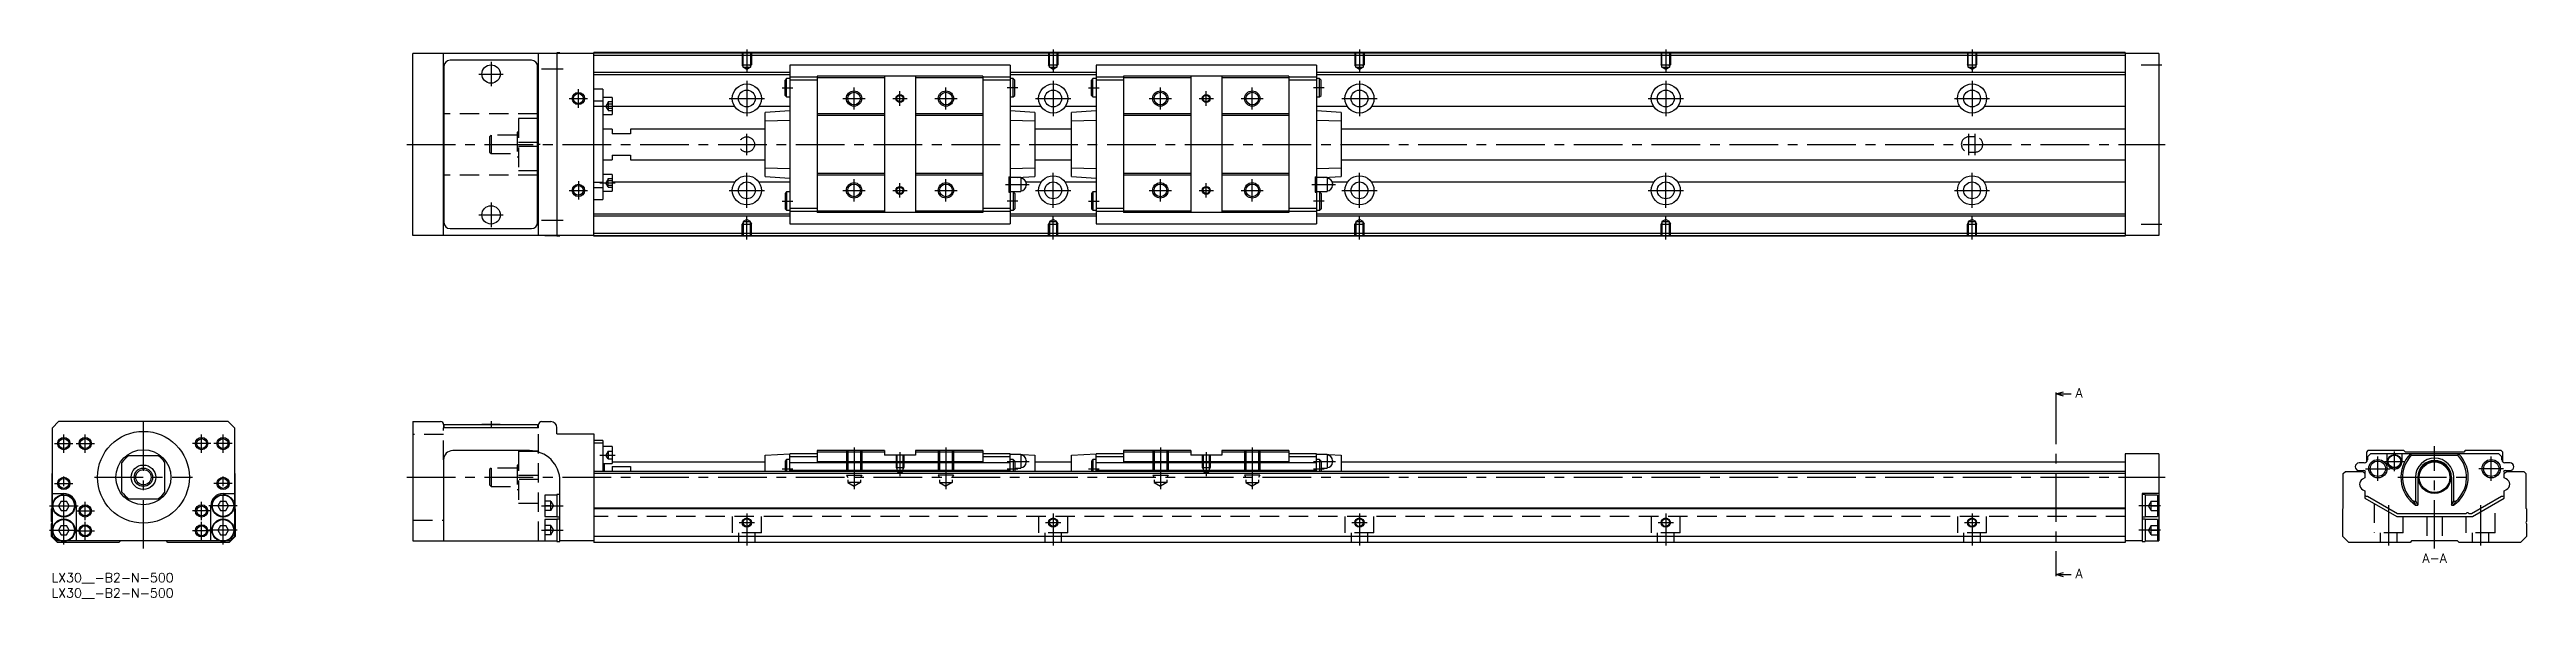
# Model space of a CAD drawing. Extents: x -1 to 808, y -8 to 171.
import ezdxf

# ---------------------------------------------------------------- set-up
doc = ezdxf.new("R2010")
doc.units = 0
doc.header["$LTSCALE"] = 0.5
doc.linetypes.add('CENTER', pattern=[50.8, 31.75, -6.35, 6.35, -6.35])
doc.linetypes.add('DASHED', pattern=[19.05, 12.7, -6.35])
for name, color, linetype in [('MSM_CENTER', 1, 'CENTER'), ('MSM_CONTINUOUS', 7, 'CONTINUOUS'), ('MSM_DASHED', 4, 'DASHED'), ('MSM_NARROW', 5, 'CONTINUOUS'), ('MSM_PART_NUMBER', 7, 'CONTINUOUS')]:
    doc.layers.add(name, color=color, linetype=linetype)
doc.styles.get("Standard").update_dxf_attribs({"font": 'txt.shx', "height": 3, "bigfont": 'bigfont.shx'})

# ---------------------------------------------------------------- blocks, each defined once
blk = doc.blocks.new('*U2')
at = {"layer": 'MSM_PART_NUMBER'}
blk.add_text('LX30__-B2-N-500', height=3, dxfattribs=at).set_placement((0, -3))
blk = doc.blocks.new('*U3')
at = {"layer": 'MSM_PART_NUMBER'}
blk.add_text('LX30__-B2-N-500', height=3, dxfattribs=at).set_placement((0, -8))

msp = doc.modelspace()

# ---------------------------------------------------------------- linework, layer by layer
at = {"layer": 'MSM_CENTER'}
for p, q in [((227, 171), (227, 163.49)), ((327, 171), (327, 163.49)), ((427, 171), (427, 163.49)), ((527, 171), (527, 163.49)), ((627, 171), (627, 163.49)), ((139.5, 163), (147.5, 163)), ((143.5, 167), (143.5, 159)), ((160, 164.7), (167, 164.7)), ((682.25, 166), (689, 166)), ((169, 155), (175, 155)), ((172, 152), (172, 158)), ((221.25, 155), (232.75, 155)), ((227, 160.75), (227, 149.25)), ((238.5, 158.5), (242, 158.5)), ((258.37, 155), (265.62, 155)), ((262, 151.37), (262, 158.62)), ((274.63, 155), (279.36, 155)), ((277, 152.63), (277, 157.36)), ((288.37, 155), (295.62, 155)), ((292, 151.37), (292, 158.62)), ((315.5, 158.5), (312, 158.5)), ((321.25, 155), (332.75, 155)), ((327, 160.75), (327, 149.25)), ((338.5, 158.5), (342, 158.5)), ((358.37, 155), (365.62, 155)), ((362, 151.37), (362, 158.62)), ((374.63, 155), (379.36, 155)), ((377, 152.63), (377, 157.36)), ((388.37, 155), (395.62, 155)), ((392, 151.37), (392, 158.62)), ((415.5, 158.5), (412, 158.5)), ((421.25, 155), (432.75, 155)), ((427, 160.75), (427, 149.25)), ((521.25, 155), (532.75, 155)), ((527, 160.75), (527, 149.25)), ((621.25, 155), (632.75, 155)), ((627, 160.75), (627, 149.25)), ((179, 152.55), (184, 152.55)), ((116, 140), (690, 140)), ((227, 136.5), (227, 143.5)), ((626, 136.5), (626, 143.5)), ((628, 136.5), (628, 143.5)), ((227, 119.25), (227, 130.75)), ((327, 119.25), (327, 130.75)), ((427, 119.25), (427, 130.75)), ((527, 119.25), (527, 130.75)), ((627, 119.25), (627, 130.75)), ((169, 125), (175, 125)), ((172, 128), (172, 122)), ((179, 127.44), (184, 127.44)), ((221.25, 125), (232.75, 125)), ((238.5, 121.5), (242, 121.5)), ((258.37, 125), (265.62, 125)), ((262, 121.37), (262, 128.62)), ((274.63, 125), (279.36, 125)), ((277, 122.63), (277, 127.36)), ((288.37, 125), (295.62, 125)), ((292, 121.37), (292, 128.62)), ((311.5, 126.9), (319.2, 126.9)), ((315.5, 121.5), (312, 121.5)), ((321.25, 125), (332.75, 125)), ((338.5, 121.5), (342, 121.5)), ((358.37, 125), (365.62, 125)), ((362, 121.37), (362, 128.62)), ((374.63, 125), (379.36, 125)), ((377, 122.63), (377, 127.36)), ((388.37, 125), (395.62, 125)), ((392, 121.37), (392, 128.62)), ((411.5, 126.9), (419.2, 126.9)), ((415.5, 121.5), (412, 121.5)), ((421.25, 125), (432.75, 125)), ((521.25, 125), (532.75, 125)), ((621.25, 125), (632.75, 125)), ((139.5, 117), (147.5, 117)), ((143.5, 121), (143.5, 113)), ((160, 115.3), (167, 115.3)), ((227, 109), (227, 116.51)), ((327, 109), (327, 116.51)), ((427, 109), (427, 116.51)), ((527, 109), (527, 116.51)), ((627, 109), (627, 116.51)), ((682.25, 114), (689, 114)), ((654.38, 58), (654.38, 0)), ((30, 8), (30, 51.5)), ((143.5, 49.6), (143.5, 47.49)), ((1, 42.3), (7, 42.3)), ((4, 39.3), (4, 45.3)), ((8, 42.3), (14, 42.3)), ((11, 39.3), (11, 45.3)), ((52, 42.3), (46, 42.3)), ((49, 39.3), (49, 45.3)), ((59, 42.3), (53, 42.3)), ((56, 39.3), (56, 45.3)), ((262, 41), (262, 27.41)), ((292, 41), (292, 27.41)), ((362, 41), (362, 27.41)), ((392, 41), (392, 27.41)), ((778, 8), (778, 41.5)), ((179, 38.55), (184, 38.55)), ((238.5, 34.1), (242, 34.1)), ((277, 39.5), (277, 31.69)), ((312, 36.5), (319.2, 36.5)), ((312, 34.1), (315.5, 34.1)), ((338.5, 34.1), (342, 34.1)), ((377, 39.5), (377, 31.69)), ((412, 36.5), (419.2, 36.5)), ((412, 34.1), (415.5, 34.1)), ((755.5, 34.1), (763.5, 34.1)), ((759.5, 30.1), (759.5, 38.1)), ((761.65, 36.5), (768.15, 36.5)), ((764.9, 33.25), (764.9, 39.75)), ((800.5, 34.1), (792.5, 34.1)), ((796.5, 30.1), (796.5, 38.1)), ((1, 29.3), (7, 29.3)), ((4, 9.35), (4, 32.3)), ((14, 31.3), (46, 31.3)), ((59, 29.3), (53, 29.3)), ((56, 9.35), (56, 32.3)), ((116, 31.3), (690, 31.3)), ((766, 31.3), (790, 31.3)), ((-0.65, 22), (8.65, 22)), ((8, 20.3), (14, 20.3)), ((11, 17.3), (11, 23.3)), ((11, 10.8), (11, 16.8)), ((52, 20.3), (46, 20.3)), ((49, 17.3), (49, 23.3)), ((49, 10.8), (49, 16.8)), ((60.65, 22), (51.35, 22)), ((160, 22), (167, 22)), ((224.5, 16.5), (229.5, 16.5)), ((227, 19.5), (227, 9)), ((324.5, 16.5), (329.5, 16.5)), ((327, 19.5), (327, 9)), ((424.5, 16.5), (429.5, 16.5)), ((427, 19.5), (427, 9)), ((524.5, 16.5), (529.5, 16.5)), ((527, 19.5), (527, 9)), ((624.5, 16.5), (629.5, 16.5)), ((627, 19.5), (627, 9)), ((688.5, 22), (681.5, 22)), ((763, 22.18), (763, 9)), ((793, 22.18), (793, 9)), ((-0.65, 14), (8.65, 14)), ((8, 13.8), (14, 13.8)), ((52, 13.8), (46, 13.8)), ((60.65, 14), (51.35, 14)), ((160, 14), (167, 14)), ((688.5, 14), (681.5, 14))]:
    msp.add_line(p, q, dxfattribs=at)
at = {"layer": 'MSM_CONTINUOUS'}
for p, q in [((166, 169.9), (165, 169.9)), ((165, 169.9), (165, 110.1)), ((166, 169.9), (166, 169.7)), ((677, 170), (177, 170)), ((177, 110), (177, 170)), ((677, 170), (677, 110)), ((118, 110.3), (118, 169.7)), ((177, 169.7), (118, 169.7)), ((128, 110.3), (128, 169.7)), ((128.1, 165.5), (128.1, 114.5)), ((156.7, 167.5), (130.1, 167.5)), ((158.7, 114.5), (158.7, 165.5)), ((159, 110.3), (159, 169.7)), ((161, 169.75), (161, 169.7)), ((165, 169.75), (161, 169.75)), ((677, 169.8), (177, 169.8)), ((677, 169.1), (177, 169.1)), ((241, 163.45), (177, 163.45)), ((241, 162.75), (177, 162.75)), ((313, 165.9), (241, 165.9)), ((241, 165.9), (241, 114.1)), ((250, 161.95), (241, 161.95)), ((304, 162.25), (250, 162.25)), ((250, 162.25), (250, 117.75)), ((271.9, 161.75), (250, 161.75)), ((271.9, 162.25), (271.9, 117.75)), ((282.1, 162.25), (282.1, 117.75)), ((304, 161.75), (282.1, 161.75)), ((304, 162.25), (304, 117.75)), ((313, 161.95), (304, 161.95)), ((313, 165.9), (313, 114.1)), ((341, 163.45), (313, 163.45)), ((341, 162.75), (313, 162.75)), ((413, 165.9), (341, 165.9)), ((341, 165.9), (341, 114.1)), ((350, 161.95), (341, 161.95)), ((404, 162.25), (350, 162.25)), ((350, 162.25), (350, 117.75)), ((371.9, 161.75), (350, 161.75)), ((371.9, 162.25), (371.9, 117.75)), ((382.1, 162.25), (382.1, 117.75)), ((404, 161.75), (382.1, 161.75)), ((404, 162.25), (404, 117.75)), ((413, 161.95), (404, 161.95)), ((413, 165.9), (413, 114.1)), ((677, 163.45), (413, 163.45)), ((677, 162.75), (413, 162.75)), ((688, 169.7), (677, 169.7)), ((688, 169.7), (688, 110.3)), ((128, 158.2), (128.1, 158.2)), ((158.7, 158.2), (159, 158.2)), ((180, 158), (177, 158)), ((180, 154.13), (177, 154.13)), ((180, 158), (180, 122)), ((183, 155.3), (180, 155.3)), ((183, 155.3), (183, 149.8)), ((240, 161.5), (239.5, 161)), ((239.5, 156), (239.5, 161)), ((239.5, 156), (240, 155.5)), ((241, 161.5), (240, 161.5)), ((240, 155.5), (240, 161.5)), ((240, 155.5), (241, 155.5)), ((250, 160.95), (241, 160.95)), ((313, 160.95), (304, 160.95)), ((314, 161.5), (313, 161.5)), ((313, 155.5), (314, 155.5)), ((314.5, 161), (314, 161.5)), ((314, 155.5), (314, 161.5)), ((314, 155.5), (314.5, 156)), ((314.5, 156), (314.5, 161)), ((340, 161.5), (339.5, 161)), ((339.5, 156), (339.5, 161)), ((339.5, 156), (340, 155.5)), ((341, 161.5), (340, 161.5)), ((340, 155.5), (340, 161.5)), ((340, 155.5), (341, 155.5)), ((350, 160.95), (341, 160.95)), ((413, 160.95), (404, 160.95)), ((414, 161.5), (413, 161.5)), ((413, 155.5), (414, 155.5)), ((414.5, 161), (414, 161.5)), ((414, 155.5), (414, 161.5)), ((414, 155.5), (414.5, 156)), ((414.5, 156), (414.5, 161)), ((128.1, 150), (128, 150)), ((159, 150), (158.7, 150)), ((159, 148.5), (158.7, 148.5)), ((159, 148.47), (158.7, 148.47)), ((180, 152.38), (177, 152.38)), ((180, 149.8), (183, 149.8)), ((223.05, 152.36), (183, 152.36)), ((241, 152.36), (230.95, 152.36)), ((241, 151), (233, 150.47)), ((233, 129.53), (233, 150.47)), ((241, 147.86), (233, 147.6)), ((271.9, 150), (250, 150)), ((271.9, 149.5), (250, 149.5)), ((304, 150), (282.1, 150)), ((304, 149.5), (282.1, 149.5)), ((323.05, 152.36), (313, 152.36)), ((321, 150.47), (313, 151)), ((321, 147.6), (313, 147.86)), ((321, 150.47), (321, 129.53)), ((341, 152.36), (330.95, 152.36)), ((341, 151), (333, 150.47)), ((333, 129.53), (333, 150.47)), ((341, 147.86), (333, 147.6)), ((371.9, 150), (350, 150)), ((371.9, 149.5), (350, 149.5)), ((404, 150), (382.1, 150)), ((404, 149.5), (382.1, 149.5)), ((423.05, 152.36), (413, 152.36)), ((421, 150.47), (413, 151)), ((421, 147.6), (413, 147.86)), ((421, 150.47), (421, 129.53)), ((523.05, 152.36), (430.95, 152.36)), ((623.05, 152.36), (530.95, 152.36)), ((677, 152.36), (630.95, 152.36)), ((158.7, 140.72), (159, 140.72)), ((159, 139.28), (158.7, 139.28)), ((183, 145), (180, 145)), ((183, 145), (183, 143.5)), ((189, 143.5), (183, 143.5)), ((189, 145), (189, 143.5)), ((233, 145), (189, 145)), ((333, 145), (321, 145)), ((677, 145), (421, 145)), ((128.1, 130), (128, 130)), ((159, 131.53), (158.7, 131.53)), ((159, 131.5), (158.7, 131.5)), ((159, 130), (158.7, 130)), ((180, 135), (183, 135)), ((183, 130.19), (180, 130.19)), ((183, 136.5), (189, 136.5)), ((183, 136.5), (183, 135)), ((183, 130.19), (183, 124.69)), ((189, 136.5), (189, 135)), ((189, 135), (233, 135)), ((233, 132.4), (241, 132.14)), ((233, 129.53), (241, 129)), ((271.9, 130.5), (250, 130.5)), ((271.9, 130), (250, 130)), ((304, 130.5), (282.1, 130.5)), ((304, 130), (282.1, 130)), ((312.5, 129.4), (312.5, 124.4)), ((312.5, 129.4), (313, 129.4)), ((313, 132.14), (321, 132.4)), ((315.26, 129.15), (321, 129.53)), ((321, 135), (333, 135)), ((333, 132.4), (341, 132.14)), ((333, 129.53), (341, 129)), ((371.9, 130.5), (350, 130.5)), ((371.9, 130), (350, 130)), ((404, 130.5), (382.1, 130.5)), ((404, 130), (382.1, 130)), ((412.5, 129.4), (412.5, 124.4)), ((412.5, 129.4), (413, 129.4)), ((413, 132.14), (421, 132.4)), ((415.26, 129.15), (421, 129.53)), ((421, 135), (677, 135)), ((128.1, 121.8), (128, 121.8)), ((159, 121.8), (158.7, 121.8)), ((180, 127.62), (177, 127.62)), ((180, 125.87), (177, 125.87)), ((177, 122), (180, 122)), ((180, 124.69), (183, 124.69)), ((223.05, 127.64), (183, 127.64)), ((241, 127.64), (230.95, 127.64)), ((240, 124.5), (239.5, 124)), ((239.5, 124), (239.5, 119)), ((240, 124.5), (240, 118.5)), ((241, 124.5), (240, 124.5)), ((313, 128.4), (312.5, 128.4)), ((312.5, 125.4), (313, 125.4)), ((312.5, 124.4), (313, 124.4)), ((316.45, 129.15), (313, 129.15)), ((313, 124.65), (316.45, 124.65)), ((314, 124.5), (313, 124.5)), ((314, 124.5), (314, 118.5)), ((314.5, 124), (314, 124.5)), ((314.5, 124), (314.5, 119)), ((316.45, 129.15), (316.45, 124.65)), ((323.05, 127.64), (318.14, 127.64)), ((318.2, 127.2), (318.2, 126.6)), ((341, 127.64), (330.95, 127.64)), ((340, 124.5), (339.5, 124)), ((339.5, 124), (339.5, 119)), ((340, 124.5), (340, 118.5)), ((341, 124.5), (340, 124.5)), ((413, 128.4), (412.5, 128.4)), ((412.5, 125.4), (413, 125.4)), ((412.5, 124.4), (413, 124.4)), ((416.45, 129.15), (413, 129.15)), ((413, 124.65), (416.45, 124.65)), ((414, 124.5), (413, 124.5)), ((414, 124.5), (414, 118.5)), ((414.5, 124), (414, 124.5)), ((414.5, 124), (414.5, 119)), ((416.45, 129.15), (416.45, 124.65)), ((423.05, 127.64), (418.14, 127.64)), ((418.2, 127.2), (418.2, 126.6)), ((523.05, 127.64), (430.95, 127.64)), ((623.05, 127.64), (530.95, 127.64)), ((677, 127.64), (630.95, 127.64)), ((241, 117.25), (177, 117.25)), ((241, 116.55), (177, 116.55)), ((239.5, 119), (240, 118.5)), ((240, 118.5), (241, 118.5)), ((250, 119.05), (241, 119.05)), ((250, 118.05), (241, 118.05)), ((241, 114.1), (313, 114.1)), ((271.9, 118.25), (250, 118.25)), ((304, 117.75), (250, 117.75)), ((304, 118.25), (282.1, 118.25)), ((313, 119.05), (304, 119.05)), ((313, 118.05), (304, 118.05)), ((313, 118.5), (314, 118.5)), ((341, 117.25), (313, 117.25)), ((341, 116.55), (313, 116.55)), ((314, 118.5), (314.5, 119)), ((339.5, 119), (340, 118.5)), ((340, 118.5), (341, 118.5)), ((350, 119.05), (341, 119.05)), ((350, 118.05), (341, 118.05)), ((341, 114.1), (413, 114.1)), ((371.9, 118.25), (350, 118.25)), ((404, 117.75), (350, 117.75)), ((404, 118.25), (382.1, 118.25)), ((413, 119.05), (404, 119.05)), ((413, 118.05), (404, 118.05)), ((413, 118.5), (414, 118.5)), ((677, 117.25), (413, 117.25)), ((677, 116.55), (413, 116.55)), ((414, 118.5), (414.5, 119)), ((177, 110.3), (118, 110.3)), ((130.1, 112.5), (156.7, 112.5)), ((161, 110.3), (161, 110.25)), ((161, 110.25), (165, 110.25)), ((165, 110.1), (166, 110.1)), ((166, 110.3), (166, 110.1)), ((677, 110.9), (177, 110.9)), ((677, 110.2), (177, 110.2)), ((677, 110), (177, 110)), ((688, 110.3), (677, 110.3)), ((654.38, 58.5), (656.88, 59.17)), ((654.38, 59), (654.38, 58)), ((656.88, 57.83), (654.38, 58.5)), ((654.38, 58.5), (659.38, 58.5)), ((2.3, 49.5), (0.3, 47.5)), ((57.7, 49.5), (2.3, 49.5)), ((59.7, 47.5), (57.7, 49.5)), ((118, 49.5), (118, 10.5)), ((118, 49.5), (127, 49.5)), ((140.5, 48.6), (146.5, 48.6)), ((140.5, 48.6), (140.5, 48.5)), ((146.5, 48.5), (146.5, 48.6)), ((160, 49.5), (163, 49.5)), ((0.3, 12), (0.3, 47.5)), ((59.7, 47.5), (59.7, 12)), ((128, 48.5), (128, 47.5)), ((159, 47.5), (128, 47.5)), ((128.1, 48.5), (128.1, 47.5)), ((128.1, 48.5), (158.7, 48.5)), ((158.7, 48.5), (158.7, 47.5)), ((159, 47.5), (159, 48.5)), ((165, 45.5), (165, 47.5)), ((165, 45.5), (177, 45.5)), ((177, 45.5), (177, 10)), ((180, 43.3), (177, 43.3)), ((180, 42.45), (177, 42.45)), ((180, 43.3), (180, 33.2)), ((183, 41.3), (180, 41.3)), ((183, 41.3), (183, 35.8)), ((0.2, 32.5), (0.3, 32.6)), ((0.2, 21.2), (0.2, 32.5)), ((23, 26.48), (23, 36.12)), ((34.82, 38.3), (25.18, 38.3)), ((37, 26.48), (37, 36.12)), ((59.7, 32.6), (59.8, 32.5)), ((59.8, 32.5), (59.8, 21.2)), ((128, 37), (128, 10.5)), ((156, 40), (131, 40)), ((677, 33.2), (177, 33.2)), ((677, 32.5), (177, 32.5)), ((180, 35.8), (183, 35.8)), ((180.5, 33.2), (180.5, 35.8)), ((183, 36.3), (233, 36.3)), ((183, 34.87), (189, 34.87)), ((183, 34.87), (183, 33.2)), ((189, 34.87), (189, 33.2)), ((233, 38.5), (241, 39)), ((233, 33.2), (233, 38.5)), ((240, 37.1), (239.5, 36.6)), ((239.5, 36.6), (239.5, 33.2)), ((241, 37.1), (240, 37.1)), ((240, 37.1), (240, 33.2)), ((250, 39), (241, 39)), ((241, 33.2), (241, 39)), ((250, 38), (241, 38)), ((313, 36), (241, 36)), ((313, 33.5), (241, 33.5)), ((250, 40), (250, 36.29)), ((271.9, 40), (250, 40)), ((271.9, 39.5), (250, 39.5)), ((304, 36.29), (250, 36.29)), ((271.9, 40), (271.9, 38.5)), ((282.1, 38.5), (271.9, 38.5)), ((304, 40), (282.1, 40)), ((282.1, 40), (282.1, 38.5)), ((304, 39.5), (282.1, 39.5)), ((304, 40), (304, 36.29)), ((313, 39), (304, 39)), ((313, 38), (304, 38)), ((313, 39), (321, 38.5)), ((313, 33.2), (313, 39)), ((316.45, 38.75), (313, 38.75)), ((314, 37.1), (313, 37.1)), ((314.5, 36.6), (314, 37.1)), ((314, 37.1), (314, 33.2)), ((314.5, 36.6), (314.5, 33.2)), ((314.5, 34.25), (316.45, 34.25)), ((316.45, 38.75), (316.45, 34.25)), ((318.2, 36.8), (318.2, 36.2)), ((321, 38.5), (321, 33.2)), ((321, 36.3), (333, 36.3)), ((333, 38.5), (341, 39)), ((333, 33.2), (333, 38.5)), ((340, 37.1), (339.5, 36.6)), ((339.5, 36.6), (339.5, 33.2)), ((341, 37.1), (340, 37.1)), ((340, 37.1), (340, 33.2)), ((350, 39), (341, 39)), ((341, 33.2), (341, 39)), ((350, 38), (341, 38)), ((413, 36), (341, 36)), ((413, 33.5), (341, 33.5)), ((350, 40), (350, 36.29)), ((371.9, 40), (350, 40)), ((371.9, 39.5), (350, 39.5)), ((404, 36.29), (350, 36.29)), ((371.9, 40), (371.9, 38.5)), ((382.1, 38.5), (371.9, 38.5)), ((404, 40), (382.1, 40)), ((382.1, 40), (382.1, 38.5)), ((404, 39.5), (382.1, 39.5)), ((404, 40), (404, 36.29)), ((413, 39), (404, 39)), ((413, 38), (404, 38)), ((413, 39), (421, 38.5)), ((413, 33.2), (413, 39)), ((416.45, 38.75), (413, 38.75)), ((414, 37.1), (413, 37.1)), ((414.5, 36.6), (414, 37.1)), ((414, 37.1), (414, 33.2)), ((414.5, 36.6), (414.5, 33.2)), ((414.5, 34.25), (416.45, 34.25)), ((416.45, 38.75), (416.45, 34.25)), ((418.2, 36.8), (418.2, 36.2)), ((421, 38.5), (421, 33.2)), ((421, 36.3), (677, 36.3)), ((677, 39), (677, 10)), ((688, 39), (677, 39)), ((688, 39), (688, 10.5)), ((748.2, 32.5), (748.9, 33.2)), ((748.2, 21.2), (748.2, 32.5)), ((748.9, 33.2), (754.55, 33.2)), ((755.05, 36), (753.35, 36)), ((753.35, 33.5), (754.75, 33.5)), ((754.55, 33.2), (755.25, 32.5)), ((755.2, 32.7), (755.2, 32.55)), ((755.25, 32.5), (755.25, 31.15)), ((756.25, 40), (755.75, 39.5)), ((755.75, 39.5), (755.75, 36.29)), ((757.05, 39), (756.05, 38)), ((756.05, 38), (756.05, 37)), ((768, 40), (756.25, 40)), ((798.95, 39), (757.05, 39)), ((762.4, 39), (762.4, 36.5)), ((767.4, 36.5), (767.4, 39)), ((768.5, 39.5), (768, 40)), ((787.5, 39.5), (768.5, 39.5)), ((770.14, 39), (770.4, 38.5)), ((770.4, 38.5), (785.6, 38.5)), ((785.6, 38.5), (785.86, 39)), ((788, 40), (787.5, 39.5)), ((799.75, 40), (788, 40)), ((799.95, 38), (798.95, 39)), ((800.25, 39.5), (799.75, 40)), ((799.95, 37), (799.95, 38)), ((800.25, 36.29), (800.25, 39.5)), ((800.75, 32.5), (801.45, 33.2)), ((800.75, 32.5), (800.8, 32.55)), ((800.75, 31.15), (800.75, 32.5)), ((800.75, 31.15), (800.75, 32.5)), ((800.8, 32.55), (800.8, 32.7)), ((802.65, 36), (800.95, 36)), ((801.25, 33.5), (802.65, 33.5)), ((801.45, 33.2), (807.1, 33.2)), ((807.1, 33.2), (807.8, 32.5)), ((807.8, 32.5), (807.8, 21.2)), ((0.3, 26), (4, 26)), ((25.18, 24.3), (34.82, 24.3)), ((56, 26), (59.7, 26)), ((165, 25.5), (161, 25.5)), ((161, 25.5), (161, 18.5)), ((166, 25.65), (165, 25.65)), ((165, 25.65), (165, 18.35)), ((166, 10.35), (166, 30)), ((688, 26), (682.5, 26)), ((682.5, 26), (682.5, 10.35)), ((683.5, 25.65), (682.5, 25.65)), ((683.5, 25.65), (683.5, 18.35)), ((687.5, 25.5), (683.5, 25.5)), ((687.5, 25.5), (687.5, 18.5)), ((755.25, 31.15), (754.5, 30.72)), ((754.6, 27.22), (755.25, 26.85)), ((755.25, 26.85), (755.25, 24.5)), ((755.25, 24.5), (765.64, 18.5)), ((755.7, 25.16), (756.1, 25.16)), ((756.1, 25.16), (765.91, 19.5)), ((771.74, 31.3), (771.74, 23.45)), ((772.5, 31.3), (772.5, 22.2)), ((783.5, 31.3), (783.5, 22.2)), ((784.26, 23.45), (784.26, 31.3)), ((790.09, 19.5), (799.9, 25.16)), ((790.36, 18.5), (800.75, 24.5)), ((799.9, 25.16), (800.3, 25.16)), ((801.4, 30.78), (800.75, 31.15)), ((801.4, 30.78), (800.75, 31.15)), ((800.75, 26.85), (801.5, 27.28)), ((800.75, 26.85), (801.5, 27.28)), ((800.75, 25.45), (800.75, 26.85)), ((800.75, 24.5), (800.75, 26.85)), ((0, 21), (0.2, 21.2)), ((0, 16.9), (0, 21)), ((3.13, 23.5), (2.27, 22)), ((2.27, 22), (3.13, 20.5)), ((3.13, 23.5), (4.87, 23.5)), ((3.13, 20.5), (4.87, 20.5)), ((5.73, 22), (4.87, 23.5)), ((4.87, 20.5), (5.73, 22)), ((8, 22), (8, 10.5)), ((52, 10.5), (52, 22)), ((55.13, 23.5), (54.27, 22)), ((54.27, 22), (55.13, 20.5)), ((55.13, 23.5), (56.87, 23.5)), ((55.13, 20.5), (56.87, 20.5)), ((57.73, 22), (56.87, 23.5)), ((56.87, 20.5), (57.73, 22)), ((59.8, 21.2), (60, 21)), ((60, 21), (60, 12)), ((161, 18.5), (165, 18.5)), ((165, 17.5), (161, 17.5)), ((161, 17.5), (161, 10.5)), ((165, 18.35), (166, 18.35)), ((166, 17.65), (165, 17.65)), ((165, 17.65), (165, 10.35)), ((677, 21.2), (177, 21.2)), ((677, 21), (177, 21)), ((682.5, 18.35), (683.5, 18.35)), ((683.5, 17.65), (682.5, 17.65)), ((683.5, 18.5), (687.5, 18.5)), ((683.5, 17.65), (683.5, 10.35)), ((687.5, 17.5), (683.5, 17.5)), ((687.5, 17.5), (687.5, 10.5)), ((748, 21), (748.2, 21.2)), ((748, 12), (748, 21)), ((765.64, 18.5), (790.36, 18.5)), ((765.91, 19.5), (788.35, 19.5)), ((771.07, 23.45), (771.74, 23.45)), ((771.74, 23.45), (772.5, 22.2)), ((771.82, 22.2), (772.5, 22.2)), ((783.5, 22.2), (784.26, 23.45)), ((783.5, 22.2), (784.18, 22.2)), ((784.26, 23.45), (784.93, 23.45)), ((789.15, 19.5), (790.09, 19.5)), ((807.8, 21.2), (808, 21)), ((808, 21), (808, 16.9)), ((0, 12), (0, 16.1)), ((2, 10), (0, 12)), ((1.8, 10.5), (0.3, 12)), ((2.96, 10.5), (1.8, 10.5)), ((22, 10), (2, 10)), ((3.13, 15.5), (2.27, 14)), ((2.27, 14), (3.13, 12.5)), ((3.13, 15.5), (4.87, 15.5)), ((3.13, 12.5), (4.87, 12.5)), ((5.73, 14), (4.87, 15.5)), ((4.87, 12.5), (5.73, 14)), ((54.96, 10.5), (5.04, 10.5)), ((22.5, 10.5), (22, 10)), ((38, 10), (37.5, 10.5)), ((58, 10), (38, 10)), ((55.13, 15.5), (54.27, 14)), ((54.27, 14), (55.13, 12.5)), ((55.13, 15.5), (56.87, 15.5)), ((55.13, 12.5), (56.87, 12.5)), ((57.73, 14), (56.87, 15.5)), ((56.87, 12.5), (57.73, 14)), ((58.2, 10.5), (57.04, 10.5)), ((60, 12), (58, 10)), ((59.7, 12), (58.2, 10.5)), ((118, 10.5), (165, 10.5)), ((165, 10.35), (166, 10.35)), ((177, 10.5), (166, 10.5)), ((677, 12), (177, 12)), ((677, 10), (177, 10)), ((682.5, 10.5), (677, 10.5)), ((682.5, 10.35), (683.5, 10.35)), ((683.5, 10.5), (688, 10.5)), ((750, 10), (748, 12)), ((770, 10), (750, 10)), ((770.5, 10.5), (770, 10)), ((785.5, 10.5), (770.5, 10.5)), ((786, 10), (785.5, 10.5)), ((806, 10), (786, 10)), ((808, 12), (806, 10)), ((808, 16.1), (808, 12)), ((654.38, -0.5), (656.88, 0.17)), ((654.38, 0), (654.38, -1)), ((656.88, -1.17), (654.38, -0.5)), ((654.38, -0.5), (659.38, -0.5))]:
    msp.add_line(p, q, dxfattribs=at)
for centre, radius in [((143.5, 163), 3), ((172, 155), 1.62), ((227, 155), 4.75), ((227, 155), 2.75), ((262, 155), 2.07), ((277, 155), 1.06), ((292, 155), 2.07), ((327, 155), 4.75), ((327, 155), 2.75), ((362, 155), 2.07), ((377, 155), 1.06), ((392, 155), 2.07), ((427, 155), 4.75), ((427, 155), 2.75), ((527, 155), 4.75), ((527, 155), 2.75), ((627, 155), 4.75), ((627, 155), 2.75), ((227, 125), 4.75), ((327, 125), 4.75), ((427, 125), 4.75), ((527, 125), 4.75), ((627, 125), 4.75), ((172, 125), 1.62), ((227, 125), 2.75), ((262, 125), 2.07), ((277, 125), 1.06), ((292, 125), 2.07), ((327, 125), 2.75), ((362, 125), 2.07), ((377, 125), 1.06), ((392, 125), 2.07), ((427, 125), 2.75), ((527, 125), 2.75), ((627, 125), 2.75), ((143.5, 117), 3), ((4, 42.3), 1.62), ((11, 42.3), 1.62), ((30, 31.3), 15), ((49, 42.3), 1.62), ((56, 42.3), 1.62), ((30, 31.3), 9), ((30, 31.3), 4), ((30, 31.3), 3), ((30, 31.3), 2.5), ((759.5, 34.1), 3), ((759.5, 34.1), 2.5), ((764.9, 36.5), 2.25), ((764.9, 36.5), 2.05), ((778, 31.3), 5.3), ((778, 31.3), 5), ((796.5, 34.1), 3), ((796.5, 34.1), 2.5), ((4, 22), 3.65), ((4, 22), 3.5), ((4, 29.3), 1.62), ((56, 22), 3.65), ((56, 22), 3.5), ((56, 29.3), 1.62), ((4, 14), 3.65), ((4, 14), 3.5), ((11, 20.3), 1.62), ((49, 20.3), 1.62), ((56, 14), 3.65), ((56, 14), 3.5), ((227, 16.5), 1.23), ((327, 16.5), 1.23), ((427, 16.5), 1.23), ((527, 16.5), 1.23), ((627, 16.5), 1.23), ((11, 13.8), 1.62), ((49, 13.8), 1.62)]:
    msp.add_circle(centre, radius, dxfattribs=at)
for centre, radius, start, end in [((130.1, 165.5), 2, 90, 180), ((156.7, 165.5), 2, 0, 90), ((316.45, 127.2), 1.75, 0, 90), ((316.45, 126.6), 1.75, 270, 0), ((416.45, 127.2), 1.75, 0, 90), ((416.45, 126.6), 1.75, 270, 0), ((130.1, 114.5), 2, 180, 270), ((156.7, 114.5), 2, 270, 0), ((127, 48.5), 1, 0, 90), ((160, 48.5), 1, 90, 180), ((163, 47.5), 2, 0, 90), ((30, 31.3), 8.5, 124.56032, 145.43968), ((30, 31.3), 8.5, 34.56032, 55.43968), ((131, 37), 3, 90, 180), ((156, 30), 10, 0, 90), ((316.45, 36.8), 1.75, 0, 90), ((316.45, 36.2), 1.75, 270, 0), ((416.45, 36.8), 1.75, 0, 90), ((416.45, 36.2), 1.75, 270, 0), ((753.35, 34.75), 1.25, 90, 270), ((754.75, 32.5), 1, 41.23398, 90), ((755.05, 37), 1, 270, 0), ((755.7, 32.7), 0.5, 113.32535, 180), ((764.9, 36.5), 2.5, 180, 0), ((778, 31.3), 11, 135.573, 235.81959), ((778, 31.3), 10.47, 136.57129, 228.55525), ((778, 31.3), 6.26, 0, 180), ((778, 31.3), 5.5, 0, 180), ((778, 31.3), 11, 304.18041, 44.427), ((778, 31.3), 10.47, 311.44475, 43.42871), ((800.95, 37), 1, 180, 270), ((801.25, 32.5), 1, 90, 138.76602), ((800.3, 32.7), 0.5, 0, 66.67465), ((802.65, 34.75), 1.25, 270, 90), ((4, 22), 4, 0, 90), ((30, 31.3), 8.5, 214.56032, 235.43968), ((30, 31.3), 8.5, 304.56032, 325.43968), ((56, 22), 4, 90, 180), ((755.65, 28.85), 2.2, 121.45533, 176.01903), ((755.65, 29.15), 2.2, 183.98097, 241.45517), ((755.7, 25.66), 0.5, 205.84193, 270), ((800.3, 25.66), 0.5, 270, 334.15807), ((800.35, 28.85), 2.2, 3.98097, 61.45517), ((800.35, 29.15), 2.2, 301.45533, 356.01903), ((800.35, 29.15), 2.2, 301.45533, 356.01903), ((-0.3, 16.5), 0.5, 306.8699, 53.1301), ((779, 27.35), 8.83, 206.14749, 215.62533), ((777, 27.35), 8.84, 324.37545, 333.85173), ((788.75, 19.2), 0.5, 36.8699, 143.1301), ((808.3, 16.5), 0.5, 126.8699, 233.1301), ((2.3, 12.5), 2, 216.8699, 233.1301), ((57.7, 12.5), 2, 306.8699, 323.1301)]:
    msp.add_arc(centre, radius, start, end, dxfattribs=at)
at = {"layer": 'MSM_DASHED'}
for p, q in [((225.5, 170), (225.5, 166)), ((225.77, 165.2), (225.77, 170)), ((228.23, 170), (228.23, 165.2)), ((228.5, 170), (228.5, 166)), ((325.5, 170), (325.5, 166)), ((325.77, 165.2), (325.77, 170)), ((328.23, 170), (328.23, 165.2)), ((328.5, 170), (328.5, 166)), ((425.5, 170), (425.5, 166)), ((425.77, 165.2), (425.77, 170)), ((428.23, 170), (428.23, 165.2)), ((428.5, 170), (428.5, 166)), ((525.5, 170), (525.5, 166)), ((525.77, 165.2), (525.77, 170)), ((528.23, 170), (528.23, 165.2)), ((528.5, 170), (528.5, 166)), ((625.5, 170), (625.5, 166)), ((625.77, 165.2), (625.77, 170)), ((628.23, 170), (628.23, 165.2)), ((628.5, 170), (628.5, 166)), ((225.77, 165.53), (225.5, 166)), ((225.5, 166), (228.5, 166)), ((225.77, 165.2), (228.23, 165.2)), ((227, 164.49), (225.77, 165.2)), ((228.23, 165.2), (227, 164.49)), ((228.23, 165.53), (228.5, 166)), ((325.77, 165.53), (325.5, 166)), ((325.5, 166), (328.5, 166)), ((325.77, 165.2), (328.23, 165.2)), ((327, 164.49), (325.77, 165.2)), ((328.23, 165.2), (327, 164.49)), ((328.23, 165.53), (328.5, 166)), ((425.77, 165.53), (425.5, 166)), ((425.5, 166), (428.5, 166)), ((425.77, 165.2), (428.23, 165.2)), ((427, 164.49), (425.77, 165.2)), ((428.23, 165.2), (427, 164.49)), ((428.23, 165.53), (428.5, 166)), ((525.77, 165.53), (525.5, 166)), ((525.5, 166), (528.5, 166)), ((525.77, 165.2), (528.23, 165.2)), ((527, 164.49), (525.77, 165.2)), ((528.23, 165.2), (527, 164.49)), ((528.23, 165.53), (528.5, 166)), ((625.77, 165.53), (625.5, 166)), ((625.5, 166), (628.5, 166)), ((625.77, 165.2), (628.23, 165.2)), ((627, 164.49), (625.77, 165.2)), ((628.23, 165.2), (627, 164.49)), ((628.23, 165.53), (628.5, 166)), ((181.7, 153.8), (180.98, 152.55)), ((181.7, 154), (183, 154)), ((181.7, 154), (181.7, 151.11)), ((158.7, 150), (128.1, 150)), ((152.5, 148.5), (152.5, 131.5)), ((158.7, 148.5), (152.5, 148.5)), ((158.7, 148.47), (152.5, 148.47)), ((181.7, 151.3), (180.98, 152.55)), ((181.7, 153.28), (183, 153.28)), ((181.7, 151.83), (183, 151.83)), ((181.7, 151.11), (183, 151.11)), ((143.5, 143), (143, 142.5)), ((143, 142.5), (143, 137.5)), ((143, 137.5), (143.5, 137)), ((143.5, 143), (143.5, 137)), ((152, 143), (143.5, 143)), ((152, 144), (152, 136)), ((152.5, 144), (152, 144)), ((152.5, 140.72), (158.7, 140.72)), ((158.7, 139.28), (152.5, 139.28)), ((159.5, 140), (159, 140)), ((628, 142.5), (626, 142.5)), ((626, 137.5), (628, 137.5)), ((158.7, 130), (128.1, 130)), ((143.5, 137), (152, 137)), ((152, 136), (152.5, 136)), ((152.5, 131.53), (158.7, 131.53)), ((152.5, 131.5), (158.7, 131.5)), ((181.7, 128.69), (180.98, 127.44)), ((181.7, 126.19), (180.98, 127.44)), ((181.7, 128.89), (183, 128.89)), ((181.7, 126), (181.7, 128.89)), ((181.7, 128.17), (183, 128.17)), ((181.7, 126.72), (183, 126.72)), ((181.7, 126), (183, 126)), ((225.77, 114.47), (225.5, 114)), ((225.5, 110), (225.5, 114)), ((225.5, 114), (228.5, 114)), ((227, 115.51), (225.77, 114.8)), ((225.77, 114.8), (225.77, 110)), ((225.77, 114.8), (228.23, 114.8)), ((228.23, 114.8), (227, 115.51)), ((228.23, 110), (228.23, 114.8)), ((228.23, 114.47), (228.5, 114)), ((228.5, 110), (228.5, 114)), ((325.77, 114.47), (325.5, 114)), ((325.5, 110), (325.5, 114)), ((325.5, 114), (328.5, 114)), ((327, 115.51), (325.77, 114.8)), ((325.77, 114.8), (325.77, 110)), ((325.77, 114.8), (328.23, 114.8)), ((328.23, 114.8), (327, 115.51)), ((328.23, 110), (328.23, 114.8)), ((328.23, 114.47), (328.5, 114)), ((328.5, 110), (328.5, 114)), ((425.77, 114.47), (425.5, 114)), ((425.5, 110), (425.5, 114)), ((425.5, 114), (428.5, 114)), ((427, 115.51), (425.77, 114.8)), ((425.77, 114.8), (425.77, 110)), ((425.77, 114.8), (428.23, 114.8)), ((428.23, 114.8), (427, 115.51)), ((428.23, 110), (428.23, 114.8)), ((428.23, 114.47), (428.5, 114)), ((428.5, 110), (428.5, 114)), ((525.77, 114.47), (525.5, 114)), ((525.5, 110), (525.5, 114)), ((525.5, 114), (528.5, 114)), ((527, 115.51), (525.77, 114.8)), ((525.77, 114.8), (525.77, 110)), ((525.77, 114.8), (528.23, 114.8)), ((528.23, 114.8), (527, 115.51)), ((528.23, 110), (528.23, 114.8)), ((528.23, 114.47), (528.5, 114)), ((528.5, 110), (528.5, 114)), ((625.77, 114.47), (625.5, 114)), ((625.5, 110), (625.5, 114)), ((625.5, 114), (628.5, 114)), ((627, 115.51), (625.77, 114.8)), ((625.77, 114.8), (625.77, 110)), ((625.77, 114.8), (628.23, 114.8)), ((628.23, 114.8), (627, 115.51)), ((628.23, 110), (628.23, 114.8)), ((628.23, 114.47), (628.5, 114)), ((628.5, 110), (628.5, 114)), ((128, 45.3), (118, 45.3)), ((128, 37), (128, 47.5)), ((159, 10.5), (159, 47.5)), ((143.5, 34.3), (143, 33.8)), ((143, 33.8), (143, 28.8)), ((143.5, 34.3), (143.5, 28.3)), ((152, 34.3), (143.5, 34.3)), ((152, 35.3), (152, 27.3)), ((152.5, 35.3), (152, 35.3)), ((152.5, 39.8), (152.5, 22.8)), ((159, 39.8), (152.5, 39.8)), ((159, 39.77), (152.5, 39.77)), ((181.7, 39.8), (180.98, 38.55)), ((181.7, 37.3), (180.98, 38.55)), ((181.7, 39.8), (183, 39.8)), ((181.7, 39.8), (181.7, 37.3)), ((181.7, 38.55), (183, 38.55)), ((181.7, 37.3), (183, 37.3)), ((259.5, 40), (259.5, 32)), ((259.93, 40), (259.93, 29.6)), ((264.07, 40), (264.07, 29.6)), ((264.5, 40), (264.5, 32)), ((275.7, 38.5), (275.7, 34.5)), ((275.7, 34.5), (275.94, 34.08)), ((275.7, 34.5), (278.3, 34.5)), ((275.94, 38.5), (275.94, 33.3)), ((278.06, 33.3), (275.94, 33.3)), ((275.94, 33.3), (277, 32.69)), ((277, 32.69), (278.06, 33.3)), ((278.06, 33.3), (278.06, 38.5)), ((278.3, 34.5), (278.06, 34.08)), ((278.3, 38.5), (278.3, 34.5)), ((289.5, 40), (289.5, 32)), ((289.93, 40), (289.93, 29.6)), ((294.07, 40), (294.07, 29.6)), ((294.5, 40), (294.5, 32)), ((359.5, 40), (359.5, 32)), ((359.93, 40), (359.93, 29.6)), ((364.07, 40), (364.07, 29.6)), ((364.5, 40), (364.5, 32)), ((375.7, 38.5), (375.7, 34.5)), ((375.7, 34.5), (375.94, 34.08)), ((375.7, 34.5), (378.3, 34.5)), ((375.94, 38.5), (375.94, 33.3)), ((378.06, 33.3), (375.94, 33.3)), ((375.94, 33.3), (377, 32.69)), ((377, 32.69), (378.06, 33.3)), ((378.06, 33.3), (378.06, 38.5)), ((378.3, 34.5), (378.06, 34.08)), ((378.3, 38.5), (378.3, 34.5)), ((389.5, 40), (389.5, 32)), ((389.93, 40), (389.93, 29.6)), ((394.07, 40), (394.07, 29.6)), ((394.5, 40), (394.5, 32)), ((143, 28.8), (143.5, 28.3)), ((143.5, 28.3), (152, 28.3)), ((152, 27.3), (152.5, 27.3)), ((152.5, 32.02), (159, 32.02)), ((159, 30.58), (152.5, 30.58)), ((259.5, 32), (259.93, 31.25)), ((259.5, 32), (264.5, 32)), ((264.07, 29.6), (259.93, 29.6)), ((259.93, 29.6), (262, 28.41)), ((264.07, 29.6), (262, 28.41)), ((264.5, 32), (264.07, 31.25)), ((294.5, 32), (289.5, 32)), ((289.5, 32), (289.93, 31.25)), ((289.93, 29.6), (294.07, 29.6)), ((289.93, 29.6), (292, 28.41)), ((294.07, 29.6), (292, 28.41)), ((294.5, 32), (294.07, 31.25)), ((359.5, 32), (359.93, 31.25)), ((359.5, 32), (364.5, 32)), ((364.07, 29.6), (359.93, 29.6)), ((359.93, 29.6), (362, 28.41)), ((364.07, 29.6), (362, 28.41)), ((364.5, 32), (364.07, 31.25)), ((394.5, 32), (389.5, 32)), ((389.5, 32), (389.93, 31.25)), ((389.93, 29.6), (394.07, 29.6)), ((389.93, 29.6), (392, 28.41)), ((394.07, 29.6), (392, 28.41)), ((394.5, 32), (394.07, 31.25)), ((118, 17.3), (128, 17.3)), ((152.5, 22.83), (159, 22.83)), ((152.5, 22.8), (159, 22.8)), ((163, 23.5), (161, 23.5)), ((163, 22), (161, 22)), ((163, 20.5), (161, 20.5)), ((163, 20.5), (163, 23.5)), ((163, 23.5), (163.87, 22)), ((163, 20.5), (163.87, 22)), ((677, 18.5), (177, 18.5)), ((222.25, 18.5), (222.25, 13.2)), ((231.75, 13.2), (231.75, 18.5)), ((322.25, 18.5), (322.25, 13.2)), ((331.75, 13.2), (331.75, 18.5)), ((422.25, 18.5), (422.25, 13.2)), ((431.75, 13.2), (431.75, 18.5)), ((522.25, 18.5), (522.25, 13.2)), ((531.75, 13.2), (531.75, 18.5)), ((622.25, 18.5), (622.25, 13.2)), ((631.75, 13.2), (631.75, 18.5)), ((685.5, 23.5), (684.63, 22)), ((685.5, 20.5), (684.63, 22)), ((685.5, 20.5), (685.5, 23.5)), ((685.5, 23.5), (687.5, 23.5)), ((685.5, 22), (687.5, 22)), ((685.5, 20.5), (687.5, 20.5)), ((758.25, 22.77), (758.25, 13.2)), ((767.75, 13.2), (767.75, 18.5)), ((775.5, 18.5), (775.5, 10.5)), ((780.5, 18.5), (780.5, 10.5)), ((788.25, 18.5), (788.25, 13.2)), ((797.75, 13.2), (797.75, 22.77)), ((163, 15.5), (161, 15.5)), ((163, 14), (161, 14)), ((163, 12.5), (161, 12.5)), ((163, 12.5), (163, 15.5)), ((163, 15.5), (163.87, 14)), ((163, 12.5), (163.87, 14)), ((231.75, 13.2), (222.25, 13.2)), ((224.25, 13.2), (224.25, 10)), ((229.75, 10), (229.75, 13.2)), ((331.75, 13.2), (322.25, 13.2)), ((324.25, 13.2), (324.25, 10)), ((329.75, 10), (329.75, 13.2)), ((431.75, 13.2), (422.25, 13.2)), ((424.25, 13.2), (424.25, 10)), ((429.75, 10), (429.75, 13.2)), ((531.75, 13.2), (522.25, 13.2)), ((524.25, 13.2), (524.25, 10)), ((529.75, 10), (529.75, 13.2)), ((631.75, 13.2), (622.25, 13.2)), ((624.25, 13.2), (624.25, 10)), ((629.75, 10), (629.75, 13.2)), ((685.5, 15.5), (684.63, 14)), ((685.5, 12.5), (684.63, 14)), ((685.5, 12.5), (685.5, 15.5)), ((685.5, 15.5), (687.5, 15.5)), ((685.5, 14), (687.5, 14)), ((685.5, 12.5), (687.5, 12.5)), ((767.75, 13.2), (758.25, 13.2)), ((760.25, 13.2), (760.25, 10)), ((765.75, 10), (765.75, 13.2)), ((797.75, 13.2), (788.25, 13.2)), ((790.25, 13.2), (790.25, 10)), ((795.75, 10), (795.75, 13.2))]:
    msp.add_line(p, q, dxfattribs=at)
msp.add_circle((227, 140), 2.5, dxfattribs=at)
for centre, start, end in [((626, 140), 90, 270), ((628, 140), 270, 90)]:
    msp.add_arc(centre, 2.5, start, end, dxfattribs=at)
at = {"layer": 'MSM_NARROW'}
for centre, radius in [((172, 155), 2), ((262, 155), 2.5), ((277, 155), 1.3), ((292, 155), 2.5), ((362, 155), 2.5), ((377, 155), 1.3), ((392, 155), 2.5), ((172, 125), 2), ((262, 125), 2.5), ((277, 125), 1.3), ((292, 125), 2.5), ((362, 125), 2.5), ((377, 125), 1.3), ((392, 125), 2.5), ((4, 42.3), 2), ((11, 42.3), 2), ((49, 42.3), 2), ((56, 42.3), 2), ((4, 29.3), 2), ((56, 29.3), 2), ((11, 20.3), 2), ((49, 20.3), 2), ((227, 16.5), 1.5), ((327, 16.5), 1.5), ((427, 16.5), 1.5), ((527, 16.5), 1.5), ((627, 16.5), 1.5), ((11, 13.8), 2), ((49, 13.8), 2)]:
    msp.add_circle(centre, radius, dxfattribs=at)

# ---------------------------------------------------------------- block references
at = {"layer": 'MSM_CONTINUOUS'}
for name in ['*U2', '*U3']:
    msp.add_blockref(name, (0, 0), dxfattribs=at)

# ---------------------------------------------------------------- texts
at = {"layer": 'MSM_PART_NUMBER'}
for s, p in [('A', (660.79, 57.37)), ('A', (660.79, -1.63)), ('A-A', (774.01, 3.36))]:
    msp.add_text(s, height=3, dxfattribs=at).set_placement(p)

doc.saveas('drawing.dxf')
